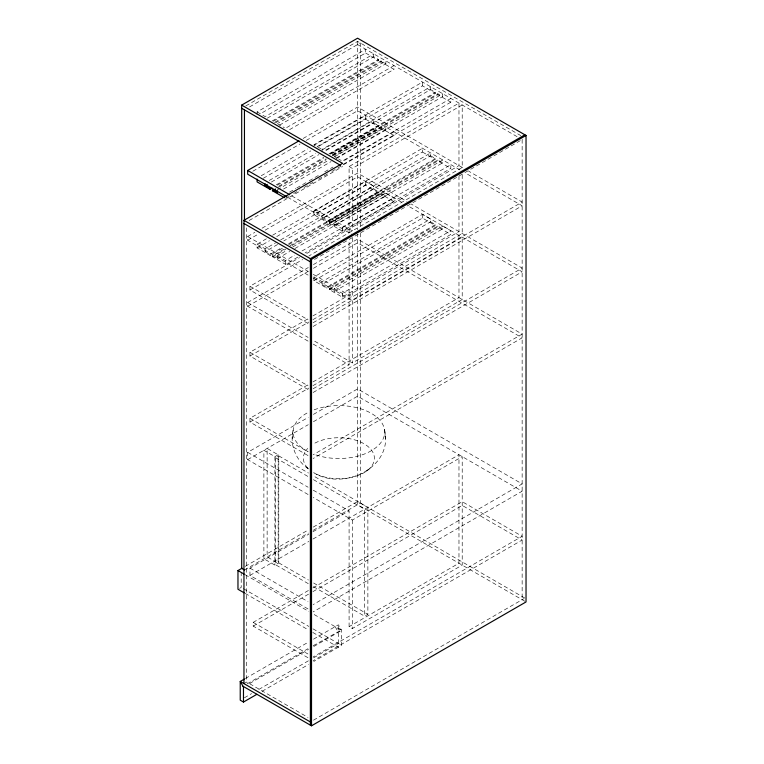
<?xml version="1.0" encoding="UTF-8"?>
<svg xmlns="http://www.w3.org/2000/svg" width="764" height="764" viewBox="0 0 764 764"><rect width="100%" height="100%" fill="white"/><g stroke="black" fill="none" stroke-linecap="round" stroke-linejoin="round"><path stroke-width="0.57" stroke-dasharray="3.82 2.86" d="M384.483 429.454C394.071 467.511 343.342 491.252 313.775 472.735A35.507 20.504 0 0 0 363.989 472.735A35.507 20.504 0 0 0 363.989 443.741A35.507 20.504 0 0 0 313.775 443.741M308.178 468.724C295.668 460.157 289.346 444.266 293.29 429.454M292.326 438.775L292.545 436.139M292.602 435.432L292.822 432.816M366.328 471.245L371.094 467.549M245.798 105.909L357.571 41.38L520.781 135.61M249.58 106.912L360.331 42.965L360.331 227.739M257.086 114.734L257.086 111.926L365.612 49.268L365.612 53.012L260.18 113.874M267.247 118.219L373.711 56.746L378.572 59.554L378.572 60.49L273.14 121.361M272.108 121.018L378.572 59.554M274.534 122.421L380.997 60.958L385.858 63.765L385.858 60.958L278.363 123.023M275.575 122.765L380.997 61.894L393.957 69.371L393.957 65.637L285.43 128.295M279.395 125.229L385.858 63.765M289.566 129.651L393.957 69.371M303.146 138.456L357.571 107.036L463.519 168.195M252.827 171.251L300.061 143.976M306.221 140.414L357.571 110.77L462.21 171.184M261.221 175.749L307.73 148.904M313.928 145.322L365.612 115.479L365.612 119.222L317.031 147.271M317.041 146.707L422.463 85.835L435.423 93.313L435.423 92.377L430.562 89.579L324.108 151.043M263.284 178.298L310.833 150.852M269.32 180.428L315.828 153.574M322.026 149.992L373.711 120.158L373.711 122.966L325.13 151.014M271.382 182.042L318.932 154.595M328.969 153.85L435.423 92.377M276.243 184.85L323.793 157.394M329.991 153.812L378.572 125.764L378.572 126.7L329.991 154.748M330 154.185L435.423 93.313M277.275 185.184L323.793 158.329M332.426 154.653L437.858 93.781L442.719 96.589L442.719 93.781L334.183 156.439L341.269 160.535M278.669 186.254L326.218 158.797M332.416 155.216L380.997 127.168L385.858 129.975L385.858 127.168L335.215 156.41M332.426 155.589L437.858 94.717L450.817 102.204L450.817 98.46L342.282 161.118M278.669 187.18L326.218 159.733M333.457 155.56L380.997 128.104L393.957 135.591L393.957 131.847L342.282 161.681M277.332 189.825L329.007 159.991M336.255 158.052L442.719 96.589M283.53 189.052L331.079 161.605M336.246 158.625L385.858 129.975M289.566 192.117L295.763 188.536M296.795 187.944L308.169 181.374M309.2 180.781L318.502 175.414M324.71 171.833L332.98 167.058M343.322 164.26L450.817 102.204M285.43 198.248L288.534 196.453M293.701 193.473L299.899 189.892M304.034 187.505L313.336 182.138M318.502 179.148L327.804 173.781M331.939 171.394L393.957 135.591M249.102 220.529L342.606 166.542M349.091 232.753L349.091 166.542L458.973 103.102L458.973 165.578L305.715 254.059M349.091 166.542L352.328 168.414L462.21 104.974L462.21 167.45L308.818 256.007M308.121 275.126L247.689 240.24L247.689 236.496L254.88 232.351M262.062 228.197L357.571 173.056L406.945 201.562M247.689 240.24L258.986 233.717M265.146 230.155L357.571 176.799L402.829 202.928M313.937 210.969L422.463 148.311L422.463 152.046L313.937 214.703L313.937 210.969L322.036 215.639L430.562 152.981L430.562 155.789L322.036 218.447L322.036 215.639M282.441 248.224L270.045 255.386L257.086 247.908L257.086 244.165L266.388 238.798M272.586 235.216L365.612 181.507L373.711 186.187L373.711 188.985L283.788 240.908M257.086 247.908L269.482 240.746M276.721 236.573L365.612 185.251L378.572 192.729L378.572 191.793L373.711 188.985M257.086 244.165L265.184 248.844L275.517 242.876M280.684 239.886L373.711 186.187M265.184 248.844L265.184 251.652L277.58 244.49M322.036 218.447L326.897 221.254L435.423 158.597L435.423 159.533L326.897 222.19L313.937 214.703M265.184 251.652L270.045 254.45L282.441 247.288M288.649 243.716L378.572 191.793M288.649 244.652L378.572 192.729M329.322 222.658L437.858 160.001L442.719 162.799L442.719 160.001L334.183 222.658L334.183 225.466L329.322 222.658L329.322 223.594L342.282 231.072L450.817 168.414L450.817 164.671L342.282 227.328L334.183 222.658M297.836 257.115L285.43 264.277L272.471 256.79L272.471 255.854L283.845 249.293M290.043 245.712L380.997 193.197L385.858 196.004L385.858 193.197L393.957 197.876L393.957 201.61L305.065 252.932M329.322 223.594L437.858 160.937L450.817 168.414M272.471 256.79L285.908 249.035M292.106 245.454L380.997 194.132L393.957 201.61M272.471 255.854L277.332 258.662L277.332 255.854L286.634 250.487M292.832 246.906L385.858 193.197M334.183 225.466L442.719 162.799M277.332 258.662L289.737 251.499M294.904 248.52L385.858 196.004M277.332 255.854L285.43 260.534L294.732 255.157M301.971 250.984L393.957 197.876M308.035 323.525L249.952 289.986L249.952 286.252L299.526 257.63M249.952 289.986L302.62 259.588M314.501 259.454L522.834 139.172M308.121 341.155L247.689 306.268L247.689 302.525L308.284 267.543M313.412 264.583L357.571 239.084L522.146 334.097L313.125 454.771M247.689 306.268L308.284 271.287M313.412 268.317L357.571 242.828L522.146 337.841L313.125 458.515M430.562 221.818L435.423 224.616L435.423 225.552L326.897 288.219L313.937 280.732L313.937 276.988L422.463 214.331L430.562 219.01L430.562 221.818L322.036 284.475L322.036 281.668L430.562 219.01M313.937 280.732L422.463 218.074L435.423 225.552M322.036 284.475L326.897 287.283L435.423 224.616M329.322 288.677L437.858 226.02L442.719 228.828L442.719 226.02L450.817 230.699L450.817 234.443L342.282 297.101L329.322 289.613L329.322 288.677L334.183 291.485L442.719 228.828M329.322 289.613L437.858 226.956L450.817 234.443M334.183 291.485L334.183 288.677L442.719 226.02M334.183 288.677L342.282 293.357L450.817 230.699M308.035 389.544L249.952 356.014L249.952 352.271L308.818 318.292M312.944 315.904L458.973 231.597L458.973 176.369M249.952 356.014L308.818 322.036M312.944 319.648L462.21 233.469L462.21 174.708M313.125 322.723L522.146 202.049L468.657 171.165M313.24 278.086L352.328 300.653L462.21 237.212L462.21 299.498L352.328 362.938L313.24 340.372M313.125 326.467L522.146 205.793L465.572 173.122M308.035 455.573L249.952 422.043L249.952 418.3L308.818 384.321M312.944 381.933L458.973 297.626L458.973 235.341M249.952 422.043L308.818 388.064M312.944 385.677L349.091 364.81L349.091 239.81M313.125 388.752L522.146 268.078L411.061 203.94M313.125 392.486L522.146 271.812L407.976 205.898M308.121 494.528L247.689 459.642L247.689 452.345L308.284 417.364M313.412 414.403L357.571 388.905L522.146 483.918L313.125 604.601M247.689 459.642L308.284 424.66M313.412 421.699L357.571 396.201L522.146 491.214L313.125 611.888M308.322 583.677L275.546 564.758L275.546 457.77L278.784 455.898L278.784 562.887L274.906 565.131L263.886 558.77L263.886 450.292L274.906 456.652L278.144 454.781L278.144 563.259L267.133 556.908L267.133 448.42L278.144 454.781M245.187 566.391L308.35 529.92M313.24 527.103L357.571 501.509L524.897 598.116M244.451 570.001L308.369 533.091M313.154 530.331L360.331 503.094L360.331 232.504M308.035 608.946L249.952 575.416L249.952 568.12L308.818 534.141M312.944 531.754L349.091 510.887L349.091 626.671L352.328 628.543L462.21 565.102L462.21 456.614L352.328 520.055L313.24 497.488M249.952 575.416L308.818 541.437M312.944 539.05L458.973 454.742L458.973 563.23L349.091 626.671M239.59 588.328L241.204 587.392L241.204 572.427M307.959 657.728L253.199 626.108L253.199 622.364L308.799 590.266M312.915 587.888L462.21 501.69L522.146 536.29L313.125 656.964M253.199 626.108L308.799 594.01M312.915 591.632L462.21 505.434L522.146 540.033L313.125 660.707M245.397 678.489L308.436 642.094M313.488 639.181L338.395 624.799L341.642 630.405L341.642 645.37L313.737 661.481M337.908 628.256L341.155 629.565L340.668 629.851M243.964 683.618L246.715 682.032L308.016 717.425M247.116 683.856L307.988 648.712M313.154 645.733L341.155 630.128M313.441 586.637L364.638 616.195L367.876 614.323L367.876 507.334L313.603 476.001M249.675 683.503L308.57 649.495M313.737 646.516L341.642 630.405L312.782 613.75M244.365 697.79L251.604 693.616M258.834 689.434L308.436 660.803M313.603 657.823L338.395 643.498M262.071 691.305L308.57 664.46M313.469 720.175L523.98 598.642M357.571 44.56L518.03 137.205M365.612 53.012L378.572 60.49M373.711 122.966L378.572 125.764M430.562 155.789L435.423 158.597M365.612 119.222L378.572 126.7M422.463 152.046L435.423 159.533M257.086 111.926L265.184 116.605L373.711 53.948L373.711 56.746M277.332 123.615L284.418 127.712M321.023 148.846L313.937 144.749L422.463 82.092L422.463 85.835M291.733 195.899L352.328 230.881L352.328 168.414M287.636 197.274L352.328 234.624M247.689 236.496L308.121 271.382M313.24 274.343L352.328 296.909L352.328 238.148M313.937 276.988L322.036 281.668M249.952 286.252L308.035 319.782M247.689 302.525L308.121 337.411M313.24 344.115L349.091 364.81M249.952 352.271L308.035 385.81M249.952 418.3L308.035 451.83M278.784 455.898L308.484 473.04M524.897 601.287L357.571 504.689L357.571 234.491M275.546 457.77L308.322 476.688M313.441 479.649L364.638 509.206L364.638 616.195M247.689 452.345L308.121 487.231M313.24 490.192L349.091 510.887M278.784 562.887L308.484 580.029M313.603 582.989L367.876 614.323M249.952 568.12L308.035 601.66M245.129 574.69L308.847 611.477M243.258 588.576L308.847 626.442M312.944 628.81L341.642 645.37M245.139 593.399L308.675 630.09M312.782 632.449L338.395 647.242L338.395 624.799M253.199 622.364L307.959 653.984M306.67 467.549L308.465 468.934M335.157 626.671L337.908 631.436M384.941 432.816L385.161 435.432M385.218 436.139L385.438 438.775M522.146 139.573L522.146 599.702M437.858 93.781L437.858 94.717M437.858 160.001L437.858 160.937M437.858 226.02L437.858 226.956M430.562 89.579L430.562 86.771L322.036 149.429L322.036 152.237M422.463 214.331L422.463 218.074M380.997 60.958L380.997 61.894M380.997 127.168L380.997 128.104M380.997 193.197L380.997 194.132M365.612 181.507L365.612 185.251M357.571 41.38L357.571 229.725M352.328 300.653L352.328 362.938M352.328 520.055L352.328 628.543M342.282 227.328L342.282 231.072M342.282 293.357L342.282 297.101M326.897 221.254L326.897 222.19M326.897 287.283L326.897 288.219M285.43 260.534L285.43 264.277M274.906 456.652L274.906 565.131M270.045 254.45L270.045 255.386M246.715 227.863L246.715 682.032M314.119 409.8A45.811 26.453 0 0 1 373.51 414.728A45.811 26.453 0 0 1 373.51 449.375A45.811 26.453 0 0 1 314.119 454.303M308.064 451.619A45.811 26.453 0 0 1 308.064 412.474M307.72 468.065A35.507 20.504 0 0 1 307.72 448.411"/><path stroke-width="1.15" d="M244.451 570.001L241.691 568.406L241.691 105.098L357.571 38.2L526.033 135.457L526.033 601.946L311.511 725.8L242.99 686.244M286.605 196.682L247.689 174.211L247.689 170.468L299.039 140.824M265.184 183.752L265.184 185.623L267.247 184.43M257.086 179.072L257.086 181.88L270.045 189.367L272.108 188.173M277.332 190.761L277.332 192.633L272.471 189.825L272.471 190.761L275.575 188.975M243.964 683.618L243.964 220.318L342.606 163.362L241.691 105.098M524.897 134.808L310.375 258.662L310.375 725.141M243.964 220.318L311.511 259.311L526.033 135.457M244.117 592.807L237.967 589.264L237.967 570.555L242.093 568.177M244.365 679.081L240.24 681.469L240.24 700.177L243.477 702.049L256.905 694.295M241.691 108.278L340.553 165.349M247.689 170.468L289.68 194.715M265.184 185.623L270.045 188.431L270.045 189.367M272.471 190.761L284.437 197.675M243.964 223.499L310.375 261.842M237.967 570.555L244.117 574.108M310.375 721.961L240.24 681.469L243.477 687.084L243.477 702.049M311.511 259.311L311.511 725.8M244.451 109.873L244.451 220.729"/></g></svg>
